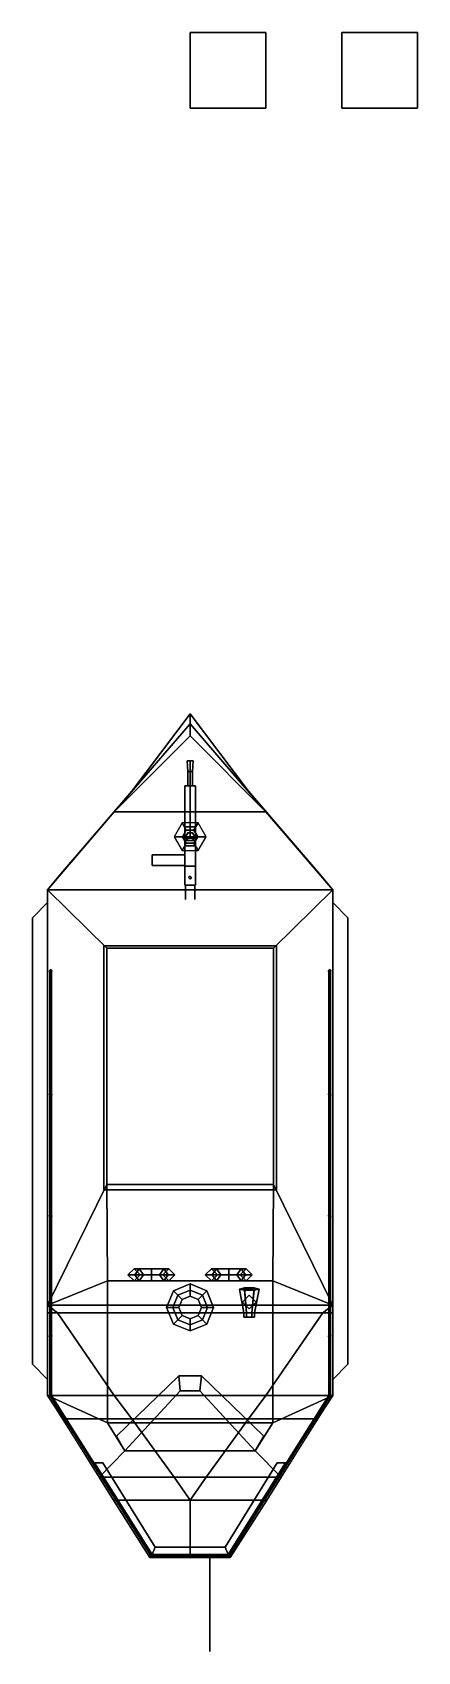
# Model space of a CAD drawing. Header units: millimetres. Extents: x -2.3 to 3, y -28.9 to 14.6.
# Drawn here: x -2.08 to 3, y -6.74 to 14.62 of the extents above; entities that cross this region are included whole.
import ezdxf

# ---------------------------------------------------------------- set-up
doc = ezdxf.new("R2010")
doc.units = ezdxf.units.MM
for name, color, linetype in [('barrel', 1, 'Continuous'), ('flag', 1, 'Continuous'), ('gun', 5, 'Continuous'), ('gun_mount', 3, 'Continuous'), ('ring-buoy', 1, 'Continuous'), ('turret', 2, 'Continuous')]:
    doc.layers.add(name, color=color, linetype=linetype)

msp = doc.modelspace()

# ---------------------------------------------------------------- linework, layer by layer
for points in [[(1, 14.62, -2.46), (1, 14.62, -3.46), (0, 14.62, -3.46), (0, 14.62, -2.46)], [(1, 14.62, -3.46), (1, 13.62, -3.46), (0, 13.62, -3.46), (0, 14.62, -3.46)], [(0, 14.62, -3.46), (0, 13.62, -3.46), (0, 13.62, -2.46), (0, 14.62, -2.46)], [(0, 14.62, -2.46), (0, 13.62, -2.46), (1, 13.62, -2.46), (1, 14.62, -2.46)], [(1, 13.62, -2.46), (1, 13.62, -3.46), (1, 14.62, -3.46), (1, 14.62, -2.46)], [(3, 14.62, -3.46), (3, 13.62, -3.46), (2, 13.62, -3.46), (2, 14.62, -3.46)], [(2, 14.62, -3.46), (2, 13.62, -3.46), (3, 13.62, -3.46), (3, 14.62, -3.46)], [(0, 13.62, -2.46), (0, 13.62, -3.46), (1, 13.62, -3.46), (1, 13.62, -2.46)], [(-1, 4.34, 0.69), (0, 5.5, 0.69), (0, 5.63, 1.34), (-0.77, 4.61, 1.28)], [(-0.77, 4.61, 1.28), (0, 5.63, 1.34), (0, 5.5, 0.69), (-1, 4.34, 0.69)], [(0.77, 4.61, 1.28), (0, 5.63, 1.34), (0, 5.5, 0.69), (1, 4.34, 0.69)], [(1, 4.34, 0.69), (0, 5.5, 0.69), (0, 5.63, 1.34), (0.77, 4.61, 1.28)], [(0, 5.5, 0.69), (0, 5.34, -0.13), (-1, 4.34, -0.53), (-1, 4.34, 0.69)], [(-1, 4.34, 0.69), (1, 4.34, 0.69), (0, 5.5, 0.69)], [(1, 4.34, -0.53), (-1, 4.34, -0.53), (0, 5.34, -0.13)], [(1, 4.34, 0.69), (1, 4.34, -0.53), (0, 5.34, -0.13), (0, 5.5, 0.69)], [(-1.68, 3.55, 1.23), (-0.77, 4.61, 1.28), (-1, 4.34, 0.69), (-1.88, 3.31, 0.69)], [(-1.88, 3.31, 0.69), (-1, 4.34, 0.69), (-0.77, 4.61, 1.28), (-1.68, 3.55, 1.23)], [(1.68, 3.55, 1.23), (0.77, 4.61, 1.28), (1, 4.34, 0.69), (1.88, 3.31, 0.69)], [(1.88, 3.31, 0.69), (1, 4.34, 0.69), (0.77, 4.61, 1.28), (1.68, 3.55, 1.23)], [(-1, 4.34, 0.69), (-1, 4.34, -0.53), (-1.88, 3.31, -0.92), (-1.88, 3.31, 0.69)], [(1, 4.34, 0.69), (-1, 4.34, 0.69), (-1.88, 3.31, 0.69), (1.88, 3.31, 0.69)], [(-1, 4.34, -0.53), (1, 4.34, -0.53), (1.88, 3.31, -0.92), (-1.88, 3.31, -0.92)], [(1.88, 3.31, 0.69), (1.88, 3.31, -0.92), (1, 4.34, -0.53), (1, 4.34, 0.69)], [(-1.88, 3.31, 1.15), (-1.68, 3.55, 1.23), (-1.88, 3.31, 0.69)], [(-1.88, 3.31, 0.69), (-1.88, 3.31, 0.69), (-1.68, 3.55, 1.23), (-1.88, 3.31, 1.15)], [(1.88, 3.31, 0.69), (1.88, 3.31, 0.69), (1.68, 3.55, 1.23), (1.88, 3.31, 1.15)], [(1.88, 3.31, 1.15), (1.68, 3.55, 1.23), (1.88, 3.31, 0.69)], [(-1.88, 3.31, 0.69), (-1.88, 3.31, -0.92), (-1.88, -2.17, -0.92), (-1.88, -2.17, 0.69)], [(-1.88, 3.31, -0.92), (1.88, 3.31, -0.92), (1.88, -2.17, -0.92), (-1.88, -2.17, -0.92)], [(-1.1, 2.54, 0.69), (1.1, 2.54, 0.69), (1.88, 3.31, 0.69), (-1.88, 3.31, 0.69)], [(-1.88, 2.27, 0.69), (-1.88, 3.31, 0.69), (-1.88, 3.31, 1.15), (-1.88, 2.27, 0.8)], [(-1.88, 2.27, 0.8), (-1.88, 3.31, 1.15), (-1.88, 3.31, 0.69), (-1.88, 2.27, 0.69)], [(-1.1, 2.54, 0.69), (-1.88, 3.31, 0.69), (-1.88, -2.17, 0.69), (-1.1, -0.58, 0.69)], [(1.88, -2.17, 0.69), (1.88, 3.31, 0.69), (1.1, 2.54, 0.69), (1.1, -0.58, 0.69)], [(1.88, -2.17, 0.69), (1.88, -2.17, -0.92), (1.88, 3.31, -0.92), (1.88, 3.31, 0.69)], [(1.88, 2.27, 0.8), (1.88, 3.31, 1.15), (1.88, 3.31, 0.69), (1.88, 2.27, 0.69)], [(1.88, 2.27, 0.69), (1.88, 3.31, 0.69), (1.88, 3.31, 1.15), (1.88, 2.27, 0.8)], [(-1.88, 3.14, 0.45), (-1.88, 3.14, 0.24), (-2.08, 2.94, 0.24), (-2.08, 2.94, 0.45)], [(-1.88, -3.15, 0.45), (-1.88, 3.14, 0.45), (-2.08, 2.94, 0.45), (-2.08, -2.95, 0.45)], [(-2.08, -2.95, 0.24), (-2.08, 2.94, 0.24), (-1.88, 3.14, 0.24), (-1.88, -3.15, 0.24)], [(1.88, -3.15, 0.24), (1.88, 3.14, 0.24), (2.08, 2.94, 0.24), (2.08, -2.95, 0.24)], [(2.08, -2.95, 0.45), (2.08, 2.94, 0.45), (1.88, 3.14, 0.45), (1.88, -3.15, 0.45)], [(1.88, 3.14, 0.24), (1.88, 3.14, 0.45), (2.08, 2.94, 0.45), (2.08, 2.94, 0.24)], [(-2.08, 2.94, 0.45), (-2.08, 2.94, 0.24), (-2.08, -2.95, 0.24), (-2.08, -2.95, 0.45)], [(2.08, 2.94, 0.24), (2.08, 2.94, 0.45), (2.08, -2.95, 0.45), (2.08, -2.95, 0.24)], [(-1.14, 2.57, 1.35), (-1.14, 2.57, 1.26), (-1.14, -0.65, 1.26), (-1.14, -0.65, 1.34)], [(1.14, -0.65, 1.34), (1.14, 2.57, 1.35), (-1.14, 2.57, 1.35), (-1.14, -0.65, 1.34)], [(1.14, 2.57, 1.35), (1.14, 2.57, 1.26), (-1.14, 2.57, 1.26), (-1.14, 2.57, 1.35)], [(-1.14, -0.65, 1.26), (-1.14, 2.57, 1.26), (1.14, 2.57, 1.26), (1.14, -0.65, 1.26)], [(1.14, -0.65, 1.26), (1.14, 2.57, 1.26), (1.14, 2.57, 1.35), (1.14, -0.65, 1.34)], [(-1.1, 2.54, 1.26), (-1.1, 2.54, 0.69), (-1.1, -0.58, 0.69), (-1.1, -0.58, 1.26)], [(1.1, 2.54, 1.26), (1.1, 2.54, 0.69), (-1.1, 2.54, 0.69), (-1.1, 2.54, 1.26)], [(1.1, -0.58, 0.69), (1.1, 2.54, 0.69), (1.1, 2.54, 1.26), (1.1, -0.58, 1.26)], [(-1.84, 2.26, 0.69), (-1.86, 2.24, 0.69), (-1.86, 2.24, 1.68), (-1.84, 2.26, 1.68)], [(-1.82, 2.24, 1.68), (-1.84, 2.26, 1.68), (-1.86, 2.24, 1.68), (-1.84, 2.22, 1.68)], [(-1.86, 2.24, 0.69), (-1.84, 2.22, 0.69), (-1.84, 2.22, 1.68), (-1.86, 2.24, 1.68)], [(-1.85, -3.36, 1.64), (-1.84, -3.36, 1.65), (-1.84, 2.24, 1.65), (-1.85, 2.24, 1.64)], [(-1.84, -3.36, 1.63), (-1.85, -3.36, 1.64), (-1.85, 2.24, 1.64), (-1.84, 2.24, 1.63)], [(-1.82, 2.24, 0.69), (-1.84, 2.26, 0.69), (-1.84, 2.26, 1.68), (-1.82, 2.24, 1.68)], [(-1.84, 2.22, 0.69), (-1.82, 2.24, 0.69), (-1.82, 2.24, 1.68), (-1.84, 2.22, 1.68)], [(-1.84, -3.36, 1.65), (-1.83, -3.36, 1.64), (-1.83, 2.24, 1.64), (-1.84, 2.24, 1.65)], [(-1.83, -3.36, 1.64), (-1.84, -3.36, 1.63), (-1.84, 2.24, 1.63), (-1.83, 2.24, 1.64)], [(1.84, 2.26, 0.69), (1.82, 2.24, 0.69), (1.82, 2.24, 1.68), (1.84, 2.26, 1.68)], [(1.86, 2.24, 1.68), (1.84, 2.26, 1.68), (1.82, 2.24, 1.68), (1.84, 2.22, 1.68)], [(1.82, 2.24, 0.69), (1.84, 2.22, 0.69), (1.84, 2.22, 1.68), (1.82, 2.24, 1.68)], [(1.84, -3.36, 1.63), (1.83, -3.36, 1.64), (1.83, 2.24, 1.64), (1.84, 2.24, 1.63)], [(1.83, -3.36, 1.64), (1.84, -3.36, 1.65), (1.84, 2.24, 1.65), (1.83, 2.24, 1.64)], [(1.86, 2.24, 0.69), (1.84, 2.26, 0.69), (1.84, 2.26, 1.68), (1.86, 2.24, 1.68)], [(1.84, 2.22, 0.69), (1.86, 2.24, 0.69), (1.86, 2.24, 1.68), (1.84, 2.22, 1.68)], [(1.85, -3.36, 1.64), (1.84, -3.36, 1.63), (1.84, 2.24, 1.63), (1.85, 2.24, 1.64)], [(1.84, -3.36, 1.65), (1.85, -3.36, 1.64), (1.85, 2.24, 1.64), (1.84, 2.24, 1.65)], [(-1.84, 0.63, 0.69), (-1.86, 0.61, 0.69), (-1.86, 0.61, 1.68), (-1.84, 0.63, 1.68)], [(-1.82, 0.61, 1.68), (-1.84, 0.63, 1.68), (-1.86, 0.61, 1.68), (-1.84, 0.59, 1.68)], [(-1.86, 0.61, 0.69), (-1.84, 0.59, 0.69), (-1.84, 0.59, 1.68), (-1.86, 0.61, 1.68)], [(-1.82, 0.61, 0.69), (-1.84, 0.63, 0.69), (-1.84, 0.63, 1.68), (-1.82, 0.61, 1.68)], [(-1.84, 0.59, 0.69), (-1.82, 0.61, 0.69), (-1.82, 0.61, 1.68), (-1.84, 0.59, 1.68)], [(1.84, 0.63, 0.69), (1.82, 0.61, 0.69), (1.82, 0.61, 1.68), (1.84, 0.63, 1.68)], [(1.86, 0.61, 1.68), (1.84, 0.63, 1.68), (1.82, 0.61, 1.68), (1.84, 0.59, 1.68)], [(1.82, 0.61, 0.69), (1.84, 0.59, 0.69), (1.84, 0.59, 1.68), (1.82, 0.61, 1.68)], [(1.86, 0.61, 0.69), (1.84, 0.63, 0.69), (1.84, 0.63, 1.68), (1.86, 0.61, 1.68)], [(1.84, 0.59, 0.69), (1.86, 0.61, 0.69), (1.86, 0.61, 1.68), (1.84, 0.59, 1.68)], [(-1.1, -0.58, 0.69), (-1.88, -2.17, 0.69), (-1.09, -1.85, 0.69), (-1.1, -0.58, 0.69)], [(-1.1, -0.58, 1.26), (-1.1, -0.58, 0.69), (1.1, -0.58, 0.69), (1.1, -0.58, 1.26)], [(-1.1, -0.58, 0.69), (-1.09, -1.85, 0.69), (1.09, -1.85, 0.69), (1.1, -0.58, 0.69)], [(1.88, -2.17, 0.69), (1.1, -0.58, 0.69), (1.1, -0.58, 0.69), (1.09, -1.85, 0.69)], [(-1.14, -0.65, 1.34), (-1.14, -0.65, 1.26), (1.14, -0.65, 1.26), (1.14, -0.65, 1.34)], [(-1.84, -0.97, 0.69), (-1.86, -0.99, 0.69), (-1.86, -0.99, 1.68), (-1.84, -0.97, 1.68)], [(-1.82, -0.99, 1.68), (-1.84, -0.97, 1.68), (-1.86, -0.99, 1.68), (-1.84, -1.01, 1.68)], [(-1.86, -0.99, 0.69), (-1.84, -1.01, 0.69), (-1.84, -1.01, 1.68), (-1.86, -0.99, 1.68)], [(-1.82, -0.99, 0.69), (-1.84, -0.97, 0.69), (-1.84, -0.97, 1.68), (-1.82, -0.99, 1.68)], [(-1.84, -1.01, 0.69), (-1.82, -0.99, 0.69), (-1.82, -0.99, 1.68), (-1.84, -1.01, 1.68)], [(1.84, -0.97, 0.69), (1.82, -0.99, 0.69), (1.82, -0.99, 1.68), (1.84, -0.97, 1.68)], [(1.86, -0.99, 1.68), (1.84, -0.97, 1.68), (1.82, -0.99, 1.68), (1.84, -1.01, 1.68)], [(1.82, -0.99, 0.69), (1.84, -1.01, 0.69), (1.84, -1.01, 1.68), (1.82, -0.99, 1.68)], [(1.86, -0.99, 0.69), (1.84, -0.97, 0.69), (1.84, -0.97, 1.68), (1.86, -0.99, 1.68)], [(1.84, -1.01, 0.69), (1.86, -0.99, 0.69), (1.86, -0.99, 1.68), (1.84, -1.01, 1.68)], [(-1.09, -1.85, 0.69), (-1.88, -2.17, 0.69), (-1.88, -3.36, 0.69), (-1.09, -3.72, 0.69)], [(-1.09, -1.85, 1.22), (-1.09, -1.85, 0.69), (-1.09, -3.72, 0.69), (-1.09, -3.72, 1.22)], [(1.09, -1.85, 1.22), (1.09, -1.85, 0.69), (-1.09, -1.85, 0.69), (-1.09, -1.85, 1.22)], [(1.09, -3.72, 1.22), (1.09, -1.85, 1.22), (-1.09, -1.85, 1.22), (-1.09, -3.72, 1.22)], [(1.09, -3.72, 0.69), (1.09, -1.85, 0.69), (1.09, -1.85, 1.22), (1.09, -3.72, 1.22)], [(1.88, -3.36, 0.69), (1.88, -2.17, 0.69), (1.09, -1.85, 0.69), (1.09, -3.72, 0.69)], [(0.71, -2.27, 1.46), (0.745, -2.27, 1.521), (0.715, -1.94, 1.573), (0.65, -1.96, 1.46)], [(0.715, -1.94, 1.573), (0.845, -1.94, 1.573), (0.91, -1.96, 1.46), (0.65, -1.96, 1.46)], [(0.745, -2.27, 1.399), (0.71, -2.27, 1.46), (0.65, -1.96, 1.46), (0.715, -1.97, 1.347)], [(0.65, -1.96, 1.46), (0.91, -1.96, 1.46), (0.845, -1.97, 1.347), (0.715, -1.97, 1.347)], [(0.78, -2.04, 1.22), (0.69, -2.13, 1.22), (0.69, -2.13, 1.45), (0.78, -2.04, 1.36)], [(0.69, -2.13, 1.22), (0.78, -2.22, 1.22), (0.78, -2.22, 1.39), (0.69, -2.13, 1.45)], [(0.745, -2.27, 1.521), (0.815, -2.27, 1.521), (0.845, -1.94, 1.573), (0.715, -1.94, 1.573)], [(0.815, -2.27, 1.399), (0.745, -2.27, 1.399), (0.715, -1.97, 1.347), (0.845, -1.97, 1.347)], [(0.87, -2.13, 1.22), (0.78, -2.04, 1.22), (0.78, -2.04, 1.36), (0.87, -2.13, 1.45)], [(0.78, -2.22, 1.22), (0.87, -2.13, 1.22), (0.87, -2.13, 1.45), (0.78, -2.22, 1.39)], [(0.815, -2.27, 1.521), (0.85, -2.27, 1.46), (0.91, -1.96, 1.46), (0.845, -1.94, 1.573)], [(0.85, -2.27, 1.46), (0.815, -2.27, 1.399), (0.845, -1.97, 1.347), (0.91, -1.96, 1.46)], [(1.75, -2.27, -0.92), (-1.75, -2.27, -0.92), (-1.88, -2.17, -0.92), (1.88, -2.17, -0.92)], [(-1.88, -2.17, 0.69), (-1.88, -2.17, -0.92), (-1.88, -2.27, -0.78), (-1.88, -2.27, 0.69)], [(-1.88, -2.17, -0.92), (-1.88, -2.17, -0.92), (-1.75, -2.27, -0.92), (-1.88, -2.27, -0.78)], [(-1.88, -2.27, 0.69), (-1.88, -2.27, -0.78), (-1.88, -3.36, 0.33), (-1.88, -3.36, 0.69)], [(-1.88, -2.27, -0.78), (-1.75, -2.27, -0.92), (-1, -3.36, -0.92), (-1.88, -3.36, 0.33)], [(1, -3.36, -0.92), (-1, -3.36, -0.92), (-1.75, -2.27, -0.92), (1.75, -2.27, -0.92)], [(0.71, -2.33, 1.46), (0.745, -2.33, 1.521), (0.745, -2.27, 1.521), (0.71, -2.27, 1.46)], [(0.745, -2.33, 1.399), (0.71, -2.33, 1.46), (0.71, -2.27, 1.46), (0.745, -2.27, 1.399)], [(0.71, -2.33, 1.46), (0.85, -2.33, 1.46), (0.815, -2.33, 1.521), (0.745, -2.33, 1.521)], [(0.745, -2.33, 1.399), (0.815, -2.33, 1.399), (0.85, -2.33, 1.46), (0.71, -2.33, 1.46)], [(0.745, -2.33, 1.521), (0.815, -2.33, 1.521), (0.815, -2.27, 1.521), (0.745, -2.27, 1.521)], [(0.815, -2.33, 1.399), (0.745, -2.33, 1.399), (0.745, -2.27, 1.399), (0.815, -2.27, 1.399)], [(0.815, -2.33, 1.521), (0.85, -2.33, 1.46), (0.85, -2.27, 1.46), (0.815, -2.27, 1.521)], [(0.85, -2.33, 1.46), (0.815, -2.33, 1.399), (0.815, -2.27, 1.399), (0.85, -2.27, 1.46)], [(1.88, -3.36, 0.33), (1, -3.36, -0.92), (1.75, -2.27, -0.92), (1.88, -2.27, -0.78)], [(1.88, -2.27, -0.78), (1.75, -2.27, -0.92), (1.88, -2.17, -0.92)], [(1.88, -2.27, 0.69), (1.88, -2.27, -0.78), (1.88, -2.17, -0.92), (1.88, -2.17, 0.69)], [(1.88, -3.36, 0.69), (1.88, -3.36, 0.33), (1.88, -2.27, -0.78), (1.88, -2.27, 0.69)], [(-1.84, -2.56, 0.69), (-1.86, -2.58, 0.69), (-1.86, -2.58, 1.68), (-1.84, -2.56, 1.68)], [(-1.82, -2.58, 1.68), (-1.84, -2.56, 1.68), (-1.86, -2.58, 1.68), (-1.84, -2.6, 1.68)], [(-1.82, -2.58, 0.69), (-1.84, -2.56, 0.69), (-1.84, -2.56, 1.68), (-1.82, -2.58, 1.68)], [(1.84, -2.56, 0.69), (1.82, -2.58, 0.69), (1.82, -2.58, 1.68), (1.84, -2.56, 1.68)], [(1.86, -2.58, 1.68), (1.84, -2.56, 1.68), (1.82, -2.58, 1.68), (1.84, -2.6, 1.68)], [(1.86, -2.58, 0.69), (1.84, -2.56, 0.69), (1.84, -2.56, 1.68), (1.86, -2.58, 1.68)], [(-1.86, -2.58, 0.69), (-1.84, -2.6, 0.69), (-1.84, -2.6, 1.68), (-1.86, -2.58, 1.68)], [(-1.84, -2.6, 0.69), (-1.82, -2.58, 0.69), (-1.82, -2.58, 1.68), (-1.84, -2.6, 1.68)], [(1.82, -2.58, 0.69), (1.84, -2.6, 0.69), (1.84, -2.6, 1.68), (1.82, -2.58, 1.68)], [(1.84, -2.6, 0.69), (1.86, -2.58, 0.69), (1.86, -2.58, 1.68), (1.84, -2.6, 1.68)], [(-2.08, -2.95, 0.45), (-2.08, -2.95, 0.24), (-1.88, -3.15, 0.24), (-1.88, -3.15, 0.45)], [(2.08, -2.95, 0.24), (2.08, -2.95, 0.45), (1.88, -3.15, 0.45), (1.88, -3.15, 0.24)], [(-0.15, -3.1, 2.21), (-0.15, -3.1, 1.22), (-0.97, -3.9, 1.22), (-0.97, -3.9, 2.21)], [(-0.86, -4.09, 2.21), (-0.13, -3.3, 2.21), (-0.15, -3.1, 2.21), (-0.97, -3.9, 2.21)], [(0.15, -3.1, 2.21), (0.15, -3.1, 1.22), (-0.15, -3.1, 1.22), (-0.15, -3.1, 2.21)], [(0.13, -3.3, 2.21), (0.15, -3.1, 2.21), (-0.15, -3.1, 2.21), (-0.13, -3.3, 2.21)], [(0.13, -3.3, 2.21), (0.86, -4.09, 2.21), (0.97, -3.9, 2.21), (0.15, -3.1, 2.21)], [(0.97, -3.9, 1.22), (0.15, -3.1, 1.22), (0.15, -3.1, 2.21), (0.97, -3.9, 2.21)], [(-1.88, -3.36, 0.69), (-1.88, -3.36, 0.33), (-1.68, -3.67, 0.69)], [(-1.88, -3.36, 0.33), (-1, -3.36, -0.92), (-0.77, -3.67, -0.92), (-1.68, -3.67, 0.69)], [(-1.09, -3.72, 0.69), (-1.88, -3.36, 0.69), (-1.2, -4.44, 0.69), (-0.86, -4.09, 0.69)], [(-1.84, -3.34, 0.69), (-1.86, -3.36, 0.69), (-1.86, -3.36, 1.65), (-1.84, -3.34, 1.65)], [(-1.82, -3.36, 1.65), (-1.84, -3.34, 1.65), (-1.86, -3.36, 1.65), (-1.84, -3.38, 1.65)], [(-1.86, -3.36, 0.69), (-1.84, -3.38, 0.69), (-1.84, -3.38, 1.65), (-1.86, -3.36, 1.65)], [(-0.51, -5.47, 1.63), (-0.52, -5.47, 1.64), (-1.85, -3.36, 1.64), (-1.84, -3.36, 1.63)], [(-0.52, -5.47, 1.64), (-0.51, -5.47, 1.65), (-1.84, -3.36, 1.65), (-1.85, -3.36, 1.64)], [(-1.82, -3.36, 0.69), (-1.84, -3.34, 0.69), (-1.84, -3.34, 1.65), (-1.82, -3.36, 1.65)], [(-1.84, -3.38, 0.69), (-1.82, -3.36, 0.69), (-1.82, -3.36, 1.65), (-1.84, -3.38, 1.65)], [(-0.5, -5.47, 1.64), (-0.51, -5.47, 1.63), (-1.84, -3.36, 1.63), (-1.83, -3.36, 1.64)], [(-0.51, -5.47, 1.65), (-0.5, -5.47, 1.64), (-1.83, -3.36, 1.64), (-1.84, -3.36, 1.65)], [(0.77, -3.67, -0.92), (-0.77, -3.67, -0.92), (-1, -3.36, -0.92), (1, -3.36, -0.92)], [(-0.86, -4.09, 1.22), (-0.13, -3.3, 1.22), (-0.13, -3.3, 2.21), (-0.86, -4.09, 2.21)], [(0.13, -3.3, 1.22), (0.13, -3.3, 2.21), (-0.13, -3.3, 2.21), (-0.13, -3.3, 1.22)], [(0.13, -3.3, 2.21), (0.13, -3.3, 1.22), (0.86, -4.09, 1.22), (0.86, -4.09, 2.21)], [(0.51, -5.47, 1.63), (0.5, -5.47, 1.64), (1.83, -3.36, 1.64), (1.84, -3.36, 1.63)], [(0.5, -5.47, 1.64), (0.51, -5.47, 1.65), (1.84, -3.36, 1.65), (1.83, -3.36, 1.64)], [(0.51, -5.47, 1.65), (0.52, -5.47, 1.64), (1.85, -3.36, 1.64), (1.84, -3.36, 1.65)], [(0.52, -5.47, 1.64), (0.51, -5.47, 1.63), (1.84, -3.36, 1.63), (1.85, -3.36, 1.64)], [(1.68, -3.67, 0.69), (0.77, -3.67, -0.92), (1, -3.36, -0.92), (1.88, -3.36, 0.33)], [(1.2, -4.44, 0.69), (1.88, -3.36, 0.69), (1.09, -3.72, 0.69), (0.86, -4.09, 0.69)], [(1.68, -3.67, 0.69), (1.68, -3.67, 0.69), (1.88, -3.36, 0.33), (1.88, -3.36, 0.69)], [(1.84, -3.34, 0.69), (1.82, -3.36, 0.69), (1.82, -3.36, 1.65), (1.84, -3.34, 1.65)], [(1.86, -3.36, 1.65), (1.84, -3.34, 1.65), (1.82, -3.36, 1.65), (1.84, -3.38, 1.65)], [(1.82, -3.36, 0.69), (1.84, -3.38, 0.69), (1.84, -3.38, 1.65), (1.82, -3.36, 1.65)], [(1.86, -3.36, 0.69), (1.84, -3.34, 0.69), (1.84, -3.34, 1.65), (1.86, -3.36, 1.65)], [(1.84, -3.38, 0.69), (1.86, -3.36, 0.69), (1.86, -3.36, 1.65), (1.84, -3.38, 1.65)], [(-1.68, -3.67, 0.69), (-0.77, -3.67, -0.92), (-0.21, -4.44, -0.92), (-1.2, -4.44, 0.69)], [(-1.09, -3.72, 1.22), (-1.09, -3.72, 0.69), (-0.86, -4.09, 0.69), (-0.86, -4.09, 1.22)], [(0.86, -4.09, 1.22), (1.09, -3.72, 1.22), (-1.09, -3.72, 1.22), (-0.86, -4.09, 1.22)], [(0.21, -4.44, -0.92), (-0.21, -4.44, -0.92), (-0.77, -3.67, -0.92), (0.77, -3.67, -0.92)], [(1.2, -4.44, 0.69), (0.21, -4.44, -0.92), (0.77, -3.67, -0.92), (1.68, -3.67, 0.69)], [(0.86, -4.09, 0.69), (1.09, -3.72, 0.69), (1.09, -3.72, 1.22), (0.86, -4.09, 1.22)], [(-0.97, -3.9, 2.21), (-0.97, -3.9, 1.22), (-0.86, -4.09, 1.22), (-0.86, -4.09, 2.21)], [(0.86, -4.09, 2.21), (0.86, -4.09, 1.22), (0.97, -3.9, 1.22), (0.97, -3.9, 2.21)], [(-1.2, -4.44, 0.69), (1.2, -4.44, 0.69), (0.86, -4.09, 0.69), (-0.86, -4.09, 0.69)], [(-0.86, -4.09, 1.22), (-0.86, -4.09, 0.69), (0.86, -4.09, 0.69), (0.86, -4.09, 1.22)], [(-1.2, -4.44, 0.69), (-0.21, -4.44, -0.92), (0, -4.74, -0.92), (-1.01, -4.74, 0.69)], [(-1.01, -4.74, 0.69), (1.01, -4.74, 0.69), (1.2, -4.44, 0.69), (-1.2, -4.44, 0.69)], [(-1.13, -4.46, 0.69), (-1.15, -4.48, 0.69), (-1.15, -4.48, 1.65), (-1.13, -4.46, 1.65)], [(-1.11, -4.48, 1.65), (-1.13, -4.46, 1.65), (-1.15, -4.48, 1.65), (-1.13, -4.5, 1.65)], [(-1.15, -4.48, 0.69), (-1.13, -4.5, 0.69), (-1.13, -4.5, 1.65), (-1.15, -4.48, 1.65)], [(-1.11, -4.48, 0.69), (-1.13, -4.46, 0.69), (-1.13, -4.46, 1.65), (-1.11, -4.48, 1.65)], [(-1.13, -4.5, 0.69), (-1.11, -4.48, 0.69), (-1.11, -4.48, 1.65), (-1.13, -4.5, 1.65)], [(0, -4.74, -0.92), (0, -4.74, -0.92), (-0.21, -4.44, -0.92), (0.21, -4.44, -0.92)], [(1.01, -4.74, 0.69), (0, -4.74, -0.92), (0.21, -4.44, -0.92), (1.2, -4.44, 0.69)], [(1.13, -4.46, 0.69), (1.11, -4.48, 0.69), (1.11, -4.48, 1.65), (1.13, -4.46, 1.65)], [(1.15, -4.48, 1.65), (1.13, -4.46, 1.65), (1.11, -4.48, 1.65), (1.13, -4.5, 1.65)], [(1.11, -4.48, 0.69), (1.13, -4.5, 0.69), (1.13, -4.5, 1.65), (1.11, -4.48, 1.65)], [(1.15, -4.48, 0.69), (1.13, -4.46, 0.69), (1.13, -4.46, 1.65), (1.15, -4.48, 1.65)], [(1.13, -4.5, 0.69), (1.15, -4.48, 0.69), (1.15, -4.48, 1.65), (1.13, -4.5, 1.65)], [(-1.01, -4.74, 0.69), (0, -4.74, -0.92), (0, -5.5, -0.09), (-0.53, -5.5, 0.69)], [(-0.53, -5.5, 0.69), (0.53, -5.5, 0.69), (1.01, -4.74, 0.69), (-1.01, -4.74, 0.69)], [(0.53, -5.5, 0.69), (0, -5.5, -0.09), (0, -4.74, -0.92), (1.01, -4.74, 0.69)], [(-0.51, -5.45, 0.69), (-0.53, -5.47, 0.69), (-0.53, -5.47, 1.65), (-0.51, -5.45, 1.65)], [(-0.49, -5.47, 1.65), (-0.51, -5.45, 1.65), (-0.53, -5.47, 1.65), (-0.51, -5.49, 1.65)], [(-0.53, -5.47, 0.69), (-0.51, -5.49, 0.69), (-0.51, -5.49, 1.65), (-0.53, -5.47, 1.65)], [(0, -5.5, -0.09), (0, -5.5, -0.09), (0.53, -5.5, 0.69), (-0.53, -5.5, 0.69)], [(-0.49, -5.47, 0.69), (-0.51, -5.45, 0.69), (-0.51, -5.45, 1.65), (-0.49, -5.47, 1.65)], [(-0.51, -5.49, 0.69), (-0.49, -5.47, 0.69), (-0.49, -5.47, 1.65), (-0.51, -5.49, 1.65)], [(0.49, -5.47, 1.65), (0.5, -5.46, 1.64), (-0.5, -5.46, 1.64), (-0.49, -5.47, 1.65)], [(0.5, -5.46, 1.64), (0.49, -5.47, 1.63), (-0.49, -5.47, 1.63), (-0.5, -5.46, 1.64)], [(0.49, -5.47, 1.63), (0.5, -5.48, 1.64), (-0.5, -5.48, 1.64), (-0.49, -5.47, 1.63)], [(0.5, -5.48, 1.64), (0.49, -5.47, 1.65), (-0.49, -5.47, 1.65), (-0.5, -5.48, 1.64)], [(0.26, -5.46, 0.69), (0.24, -5.48, 0.69), (0.24, -5.48, 2.21), (0.26, -5.46, 2.21)], [(0.28, -5.48, 2.21), (0.26, -5.46, 2.21), (0.24, -5.48, 2.21), (0.26, -5.5, 2.21)], [(0.24, -5.48, 0.69), (0.26, -5.5, 0.69), (0.26, -5.5, 2.21), (0.24, -5.48, 2.21)], [(0.28, -5.48, 0.69), (0.26, -5.46, 0.69), (0.26, -5.46, 2.21), (0.28, -5.48, 2.21)], [(0.26, -5.5, 0.69), (0.28, -5.48, 0.69), (0.28, -5.48, 2.21), (0.26, -5.5, 2.21)], [(0.51, -5.45, 0.69), (0.49, -5.47, 0.69), (0.49, -5.47, 1.65), (0.51, -5.45, 1.65)], [(0.53, -5.47, 1.65), (0.51, -5.45, 1.65), (0.49, -5.47, 1.65), (0.51, -5.49, 1.65)], [(0.49, -5.47, 0.69), (0.51, -5.49, 0.69), (0.51, -5.49, 1.65), (0.49, -5.47, 1.65)], [(0.53, -5.47, 0.69), (0.51, -5.45, 0.69), (0.51, -5.45, 1.65), (0.53, -5.47, 1.65)], [(0.51, -5.49, 0.69), (0.53, -5.47, 0.69), (0.53, -5.47, 1.65), (0.51, -5.49, 1.65)]]:
    msp.add_3dface(points)
at = {"color": 1}
for points in [[(-1.15, -4.25, 2.21), (-1.26, -4.25, 2.21), (-0.5, -5.46, 2.21), (-0.46, -5.36, 2.21)], [(-1.26, -4.25, 2.21), (-1.26, -4.25, 0.69), (-0.5, -5.46, 0.69), (-0.5, -5.46, 2.21)], [(-1.15, -4.25, 0.69), (-1.26, -4.25, 0.69), (-1.26, -4.25, 2.21), (-1.15, -4.25, 2.21)], [(-0.46, -5.36, 2.21), (-0.46, -5.36, 0.69), (-1.15, -4.25, 0.69), (-1.15, -4.25, 2.21)], [(0.46, -5.36, 0.69), (0.46, -5.36, 2.21), (1.15, -4.25, 2.21), (1.15, -4.25, 0.69)], [(0.46, -5.36, 2.21), (0.5, -5.46, 2.21), (1.26, -4.25, 2.21), (1.15, -4.25, 2.21)], [(1.26, -4.25, 0.69), (1.26, -4.25, 2.21), (0.5, -5.46, 2.21), (0.5, -5.46, 0.69)], [(1.15, -4.25, 2.21), (1.26, -4.25, 2.21), (1.26, -4.25, 0.69), (1.15, -4.25, 0.69)], [(-0.46, -5.36, 2.21), (-0.5, -5.46, 2.21), (0.5, -5.46, 2.21), (0.46, -5.36, 2.21)], [(-0.5, -5.46, 2.21), (-0.5, -5.46, 0.69), (0.5, -5.46, 0.69), (0.5, -5.46, 2.21)], [(0.46, -5.36, 2.21), (0.46, -5.36, 0.69), (-0.46, -5.36, 0.69), (-0.46, -5.36, 2.21)]]:
    msp.add_3dface(points, dxfattribs=at)
at = {"layer": 'barrel'}
for points in [[(-0.03, 4.87, 2.04), (0, 4.87, 2.07), (0, 5.01, 2.08), (-0.04, 5.01, 2.04)], [(0, 4.87, 2.01), (-0.03, 4.87, 2.04), (-0.04, 5.01, 2.04), (0, 5.01, 2)], [(0, 5.01, 2.08), (0.04, 5.01, 2.04), (0, 5.01, 2), (-0.04, 5.01, 2.04)], [(0, 4.87, 2.07), (0.03, 4.87, 2.04), (0.04, 5.01, 2.04), (0, 5.01, 2.08)], [(0.03, 4.87, 2.04), (0, 4.87, 2.01), (0, 5.01, 2), (0.04, 5.01, 2.04)], [(-0.03, 4.68, 2.04), (0, 4.68, 2.07), (0, 4.87, 2.07), (-0.03, 4.87, 2.04)], [(0, 4.68, 2.01), (-0.03, 4.68, 2.04), (-0.03, 4.87, 2.04), (0, 4.87, 2.01)], [(0, 4.68, 2.07), (0.03, 4.68, 2.04), (0.03, 4.87, 2.04), (0, 4.87, 2.07)], [(0.03, 4.68, 2.04), (0, 4.68, 2.01), (0, 4.87, 2.01), (0.03, 4.87, 2.04)], [(-0.07, 3.99, 2.04), (0, 3.99, 2.11), (0, 4.68, 2.11), (-0.07, 4.68, 2.04)], [(0, 3.99, 1.97), (-0.07, 3.99, 2.04), (-0.07, 4.68, 2.04), (0, 4.68, 1.97)], [(0, 4.68, 2.11), (0.07, 4.68, 2.04), (0, 4.68, 1.97), (-0.07, 4.68, 2.04)], [(0, 3.99, 2.11), (0.07, 3.99, 2.04), (0.07, 4.68, 2.04), (0, 4.68, 2.11)], [(0.07, 3.99, 2.04), (0, 3.99, 1.97), (0, 4.68, 1.97), (0.07, 4.68, 2.04)]]:
    msp.add_3dface(points, dxfattribs=at)
at = {"layer": 'flag'}
for points in [[(0.26, -5.81, 1.42), (0.26, -5.5, 1.42), (0.26, -5.5, 2.19), (0.26, -5.81, 2.19)], [(0.26, -5.81, 2.19), (0.26, -5.5, 2.19), (0.26, -5.5, 1.42), (0.26, -5.81, 1.42)], [(0.26, -6.12, 1.42), (0.26, -5.81, 1.42), (0.26, -5.81, 2.19), (0.26, -6.12, 2.19)], [(0.26, -6.12, 2.19), (0.26, -5.81, 2.19), (0.26, -5.81, 1.42), (0.26, -6.12, 1.42)], [(0.26, -6.43, 2.19), (0.26, -6.12, 2.19), (0.26, -6.12, 1.42), (0.26, -6.43, 1.42)], [(0.26, -6.43, 1.42), (0.26, -6.12, 1.42), (0.26, -6.12, 2.19), (0.26, -6.43, 2.19)], [(0.26, -6.74, 1.42), (0.26, -6.43, 1.42), (0.26, -6.43, 2.19), (0.26, -6.74, 2.19)], [(0.26, -6.74, 2.19), (0.26, -6.43, 2.19), (0.26, -6.43, 1.42), (0.26, -6.74, 1.42)]]:
    msp.add_3dface(points, dxfattribs=at)
at = {"layer": 'gun'}
for points in [[(0.07, 3.99, 2.14), (0.07, 3.99, 1.95), (-0.07, 3.99, 1.95), (-0.07, 3.99, 2.14)], [(-0.07, 3.99, 2.14), (-0.07, 3.99, 1.95), (-0.07, 3.37, 1.95), (-0.07, 3.37, 2.14)], [(-0.07, 3.37, 1.95), (-0.07, 3.99, 1.95), (0.07, 3.99, 1.95), (0.07, 3.37, 1.95)], [(0.07, 3.37, 2.14), (0.07, 3.99, 2.14), (-0.07, 3.99, 2.14), (-0.07, 3.37, 2.14)], [(0.07, 3.62, 2.22), (0.07, 3.96, 2.22), (-0.07, 3.96, 2.22), (-0.07, 3.62, 2.22)], [(-0.07, 3.96, 2.22), (-0.07, 3.96, 2.14), (-0.07, 3.62, 2.14), (-0.07, 3.62, 2.22)], [(0.07, 3.96, 2.22), (0.07, 3.96, 2.14), (-0.07, 3.96, 2.14), (-0.07, 3.96, 2.22)], [(0.07, 3.37, 1.95), (0.07, 3.99, 1.95), (0.07, 3.99, 2.14), (0.07, 3.37, 2.14)], [(0.07, 3.62, 2.14), (0.07, 3.96, 2.14), (0.07, 3.96, 2.22), (0.07, 3.62, 2.22)], [(-0.5, 3.77, 2.25), (-0.5, 3.77, 1.83), (-0.5, 3.63, 1.83), (-0.5, 3.63, 2.25)], [(-0.07, 3.77, 2.25), (-0.07, 3.77, 1.83), (-0.5, 3.77, 1.83), (-0.5, 3.77, 2.25)], [(-0.07, 3.63, 2.25), (-0.07, 3.77, 2.25), (-0.5, 3.77, 2.25), (-0.5, 3.63, 2.25)], [(-0.5, 3.63, 1.83), (-0.5, 3.77, 1.83), (-0.07, 3.77, 1.83), (-0.07, 3.63, 1.83)], [(-0.07, 3.63, 2.22), (-0.07, 3.77, 2.22), (-0.07, 3.77, 2.25), (-0.07, 3.63, 2.25)], [(-0.07, 3.63, 1.83), (-0.07, 3.77, 1.83), (-0.07, 3.77, 1.95), (-0.07, 3.63, 1.95)], [(-0.5, 3.63, 2.25), (-0.5, 3.63, 1.83), (-0.07, 3.63, 1.83), (-0.07, 3.63, 2.25)], [(-0.07, 3.62, 2.22), (-0.07, 3.62, 2.14), (0.07, 3.62, 2.14), (0.07, 3.62, 2.22)], [(0.02, 3.47, 2.41), (0, 3.49, 2.41), (-0.02, 3.47, 2.41), (0, 3.45, 2.41)], [(0, 3.49, 2.14), (-0.02, 3.47, 2.14), (-0.02, 3.47, 2.41), (0, 3.49, 2.41)], [(-0.02, 3.47, 2.14), (0, 3.45, 2.14), (0, 3.45, 2.41), (-0.02, 3.47, 2.41)], [(0.02, 3.47, 2.14), (0, 3.49, 2.14), (0, 3.49, 2.41), (0.02, 3.47, 2.41)], [(0, 3.45, 2.14), (0.02, 3.47, 2.14), (0.02, 3.47, 2.41), (0, 3.45, 2.41)], [(-0.07, 3.37, 2.14), (-0.07, 3.37, 1.95), (0.07, 3.37, 1.95), (0.07, 3.37, 2.14)], [(-0.06, 3.37, 2.11), (-0.06, 3.37, 1.99), (-0.06, 3.18, 1.99), (-0.06, 3.18, 2.11)], [(0.06, 3.37, 2.11), (0.06, 3.37, 1.99), (0.06, 3.18, 1.99), (0.06, 3.18, 2.11)]]:
    msp.add_3dface(points, dxfattribs=at)
at = {"layer": 'gun_mount'}
for points in [[(-0.105, 4.192, 0.69), (-0.21, 4.01, 0.69), (-0.1, 4.01, 1.31), (-0.05, 4.097, 1.31)], [(0.105, 4.192, 0.69), (-0.105, 4.192, 0.69), (-0.05, 4.097, 1.31), (0.05, 4.097, 1.31)], [(-0.05, 4.097, 1.31), (-0.1, 4.01, 1.31), (-0.1, 4.01, 1.6), (-0.05, 4.097, 1.6)], [(0.05, 4.097, 1.6), (-0.05, 4.097, 1.6), (-0.1, 4.01, 1.6), (0.1, 4.01, 1.6)], [(-0.03, 4.062, 1.6), (-0.06, 4.01, 1.6), (-0.06, 4.01, 1.79), (-0.03, 4.062, 1.79)], [(0.05, 4.097, 1.31), (-0.05, 4.097, 1.31), (-0.05, 4.097, 1.6), (0.05, 4.097, 1.6)], [(0.03, 4.062, 1.6), (-0.03, 4.062, 1.6), (-0.03, 4.062, 1.79), (0.03, 4.062, 1.79)], [(0.06, 4.01, 1.6), (0.03, 4.062, 1.6), (0.03, 4.062, 1.79), (0.06, 4.01, 1.79)], [(0.21, 4.01, 0.69), (0.105, 4.192, 0.69), (0.05, 4.097, 1.31), (0.1, 4.01, 1.31)], [(0.1, 4.01, 1.31), (0.05, 4.097, 1.31), (0.05, 4.097, 1.6), (0.1, 4.01, 1.6)], [(-0.21, 4.01, 0.69), (-0.105, 3.828, 0.69), (-0.05, 3.923, 1.31), (-0.1, 4.01, 1.31)], [(-0.105, 3.828, 0.69), (0.105, 3.828, 0.69), (0.05, 3.923, 1.31), (-0.05, 3.923, 1.31)], [(-0.1, 4.01, 1.31), (-0.05, 3.923, 1.31), (-0.05, 3.923, 1.6), (-0.1, 4.01, 1.6)], [(0.1, 4.01, 1.6), (-0.1, 4.01, 1.6), (-0.05, 3.923, 1.6), (0.05, 3.923, 1.6)], [(-0.06, 4.01, 1.6), (-0.03, 3.958, 1.6), (-0.03, 3.958, 1.79), (-0.06, 4.01, 1.79)], [(-0.05, 3.923, 1.31), (0.05, 3.923, 1.31), (0.05, 3.923, 1.6), (-0.05, 3.923, 1.6)], [(-0.03, 3.958, 1.6), (0.03, 3.958, 1.6), (0.03, 3.958, 1.79), (-0.03, 3.958, 1.79)], [(0.03, 3.958, 1.6), (0.06, 4.01, 1.6), (0.06, 4.01, 1.79), (0.03, 3.958, 1.79)], [(0.105, 3.828, 0.69), (0.21, 4.01, 0.69), (0.1, 4.01, 1.31), (0.05, 3.923, 1.31)], [(0.05, 3.923, 1.31), (0.1, 4.01, 1.31), (0.1, 4.01, 1.6), (0.05, 3.923, 1.6)]]:
    msp.add_3dface(points, dxfattribs=at)
at = {"layer": 'ring-buoy'}
for points in [[(-0.82, -1.77, 1), (-0.74, -1.69, 1), (-0.673, -1.69, 0.837), (-0.729, -1.77, 0.781)], [(-0.729, -1.77, 1.219), (-0.673, -1.69, 1.163), (-0.74, -1.69, 1), (-0.82, -1.77, 1)], [(-0.74, -1.69, 1), (-0.66, -1.77, 1), (-0.616, -1.77, 0.894), (-0.673, -1.69, 0.837)], [(-0.673, -1.69, 1.163), (-0.616, -1.77, 1.106), (-0.66, -1.77, 1), (-0.74, -1.69, 1)], [(-0.729, -1.77, 0.781), (-0.673, -1.69, 0.837), (-0.51, -1.69, 0.77), (-0.51, -1.77, 0.69)], [(-0.51, -1.77, 1.31), (-0.51, -1.69, 1.23), (-0.673, -1.69, 1.163), (-0.729, -1.77, 1.219)], [(-0.673, -1.69, 0.837), (-0.616, -1.77, 0.894), (-0.51, -1.77, 0.85), (-0.51, -1.69, 0.77)], [(-0.51, -1.69, 1.23), (-0.51, -1.77, 1.15), (-0.616, -1.77, 1.106), (-0.673, -1.69, 1.163)], [(-0.51, -1.69, 0.77), (-0.51, -1.77, 0.85), (-0.404, -1.77, 0.894), (-0.347, -1.69, 0.837)], [(-0.51, -1.77, 0.69), (-0.51, -1.69, 0.77), (-0.347, -1.69, 0.837), (-0.291, -1.77, 0.781)], [(-0.347, -1.69, 1.163), (-0.404, -1.77, 1.106), (-0.51, -1.77, 1.15), (-0.51, -1.69, 1.23)], [(-0.291, -1.77, 1.219), (-0.347, -1.69, 1.163), (-0.51, -1.69, 1.23), (-0.51, -1.77, 1.31)], [(-0.347, -1.69, 0.837), (-0.404, -1.77, 0.894), (-0.36, -1.77, 1), (-0.28, -1.69, 1)], [(-0.28, -1.69, 1), (-0.36, -1.77, 1), (-0.404, -1.77, 1.106), (-0.347, -1.69, 1.163)], [(-0.291, -1.77, 0.781), (-0.347, -1.69, 0.837), (-0.28, -1.69, 1), (-0.2, -1.77, 1)], [(-0.2, -1.77, 1), (-0.28, -1.69, 1), (-0.347, -1.69, 1.163), (-0.291, -1.77, 1.219)], [(0.2, -1.77, 1), (0.28, -1.69, 1), (0.347, -1.69, 0.837), (0.291, -1.77, 0.781)], [(0.291, -1.77, 1.219), (0.347, -1.69, 1.163), (0.28, -1.69, 1), (0.2, -1.77, 1)], [(0.28, -1.69, 1), (0.36, -1.77, 1), (0.404, -1.77, 0.894), (0.347, -1.69, 0.837)], [(0.347, -1.69, 1.163), (0.404, -1.77, 1.106), (0.36, -1.77, 1), (0.28, -1.69, 1)], [(0.291, -1.77, 0.781), (0.347, -1.69, 0.837), (0.51, -1.69, 0.77), (0.51, -1.77, 0.69)], [(0.51, -1.77, 1.31), (0.51, -1.69, 1.23), (0.347, -1.69, 1.163), (0.291, -1.77, 1.219)], [(0.347, -1.69, 0.837), (0.404, -1.77, 0.894), (0.51, -1.77, 0.85), (0.51, -1.69, 0.77)], [(0.51, -1.69, 1.23), (0.51, -1.77, 1.15), (0.404, -1.77, 1.106), (0.347, -1.69, 1.163)], [(0.51, -1.69, 0.77), (0.51, -1.77, 0.85), (0.616, -1.77, 0.894), (0.673, -1.69, 0.837)], [(0.51, -1.77, 0.69), (0.51, -1.69, 0.77), (0.673, -1.69, 0.837), (0.729, -1.77, 0.781)], [(0.673, -1.69, 1.163), (0.616, -1.77, 1.106), (0.51, -1.77, 1.15), (0.51, -1.69, 1.23)], [(0.729, -1.77, 1.219), (0.673, -1.69, 1.163), (0.51, -1.69, 1.23), (0.51, -1.77, 1.31)], [(0.673, -1.69, 0.837), (0.616, -1.77, 0.894), (0.66, -1.77, 1), (0.74, -1.69, 1)], [(0.74, -1.69, 1), (0.66, -1.77, 1), (0.616, -1.77, 1.106), (0.673, -1.69, 1.163)], [(0.729, -1.77, 0.781), (0.673, -1.69, 0.837), (0.74, -1.69, 1), (0.82, -1.77, 1)], [(0.82, -1.77, 1), (0.74, -1.69, 1), (0.673, -1.69, 1.163), (0.729, -1.77, 1.219)], [(-0.74, -1.85, 1), (-0.82, -1.77, 1), (-0.729, -1.77, 0.781), (-0.673, -1.85, 0.837)], [(-0.673, -1.85, 1.163), (-0.729, -1.77, 1.219), (-0.82, -1.77, 1), (-0.74, -1.85, 1)], [(-0.66, -1.77, 1), (-0.74, -1.85, 1), (-0.673, -1.85, 0.837), (-0.616, -1.77, 0.894)], [(-0.616, -1.77, 1.106), (-0.673, -1.85, 1.163), (-0.74, -1.85, 1), (-0.66, -1.77, 1)], [(-0.673, -1.85, 0.837), (-0.729, -1.77, 0.781), (-0.51, -1.77, 0.69), (-0.51, -1.85, 0.77)], [(-0.51, -1.85, 1.23), (-0.51, -1.77, 1.31), (-0.729, -1.77, 1.219), (-0.673, -1.85, 1.163)], [(-0.616, -1.77, 0.894), (-0.673, -1.85, 0.837), (-0.51, -1.85, 0.77), (-0.51, -1.77, 0.85)], [(-0.51, -1.77, 1.15), (-0.51, -1.85, 1.23), (-0.673, -1.85, 1.163), (-0.616, -1.77, 1.106)], [(-0.51, -1.77, 0.85), (-0.51, -1.85, 0.77), (-0.347, -1.85, 0.837), (-0.404, -1.77, 0.894)], [(-0.51, -1.85, 0.77), (-0.51, -1.77, 0.69), (-0.291, -1.77, 0.781), (-0.347, -1.85, 0.837)], [(-0.404, -1.77, 1.106), (-0.347, -1.85, 1.163), (-0.51, -1.85, 1.23), (-0.51, -1.77, 1.15)], [(-0.347, -1.85, 1.163), (-0.291, -1.77, 1.219), (-0.51, -1.77, 1.31), (-0.51, -1.85, 1.23)], [(-0.404, -1.77, 0.894), (-0.347, -1.85, 0.837), (-0.28, -1.85, 1), (-0.36, -1.77, 1)], [(-0.36, -1.77, 1), (-0.28, -1.85, 1), (-0.347, -1.85, 1.163), (-0.404, -1.77, 1.106)], [(-0.347, -1.85, 0.837), (-0.291, -1.77, 0.781), (-0.2, -1.77, 1), (-0.28, -1.85, 1)], [(-0.28, -1.85, 1), (-0.2, -1.77, 1), (-0.291, -1.77, 1.219), (-0.347, -1.85, 1.163)], [(-0.219, -1.981, 1.3), (-0.163, -2.037, 1.38), (0, -1.97, 1.38), (0, -1.89, 1.3)], [(-0.163, -2.037, 1.22), (-0.219, -1.981, 1.3), (0, -1.89, 1.3), (0, -1.97, 1.22)], [(0, -1.89, 1.3), (0, -1.97, 1.38), (0.163, -2.037, 1.38), (0.219, -1.981, 1.3)], [(0, -1.97, 1.22), (0, -1.89, 1.3), (0.219, -1.981, 1.3), (0.163, -2.037, 1.22)], [(0.28, -1.85, 1), (0.2, -1.77, 1), (0.291, -1.77, 0.781), (0.347, -1.85, 0.837)], [(0.347, -1.85, 1.163), (0.291, -1.77, 1.219), (0.2, -1.77, 1), (0.28, -1.85, 1)], [(0.36, -1.77, 1), (0.28, -1.85, 1), (0.347, -1.85, 0.837), (0.404, -1.77, 0.894)], [(0.404, -1.77, 1.106), (0.347, -1.85, 1.163), (0.28, -1.85, 1), (0.36, -1.77, 1)], [(0.347, -1.85, 0.837), (0.291, -1.77, 0.781), (0.51, -1.77, 0.69), (0.51, -1.85, 0.77)], [(0.51, -1.85, 1.23), (0.51, -1.77, 1.31), (0.291, -1.77, 1.219), (0.347, -1.85, 1.163)], [(0.404, -1.77, 0.894), (0.347, -1.85, 0.837), (0.51, -1.85, 0.77), (0.51, -1.77, 0.85)], [(0.51, -1.77, 1.15), (0.51, -1.85, 1.23), (0.347, -1.85, 1.163), (0.404, -1.77, 1.106)], [(0.51, -1.77, 0.85), (0.51, -1.85, 0.77), (0.673, -1.85, 0.837), (0.616, -1.77, 0.894)], [(0.51, -1.85, 0.77), (0.51, -1.77, 0.69), (0.729, -1.77, 0.781), (0.673, -1.85, 0.837)], [(0.616, -1.77, 1.106), (0.673, -1.85, 1.163), (0.51, -1.85, 1.23), (0.51, -1.77, 1.15)], [(0.673, -1.85, 1.163), (0.729, -1.77, 1.219), (0.51, -1.77, 1.31), (0.51, -1.85, 1.23)], [(0.616, -1.77, 0.894), (0.673, -1.85, 0.837), (0.74, -1.85, 1), (0.66, -1.77, 1)], [(0.66, -1.77, 1), (0.74, -1.85, 1), (0.673, -1.85, 1.163), (0.616, -1.77, 1.106)], [(0.673, -1.85, 0.837), (0.729, -1.77, 0.781), (0.82, -1.77, 1), (0.74, -1.85, 1)], [(0.74, -1.85, 1), (0.82, -1.77, 1), (0.729, -1.77, 1.219), (0.673, -1.85, 1.163)], [(-0.31, -2.2, 1.3), (-0.23, -2.2, 1.38), (-0.163, -2.037, 1.38), (-0.219, -1.981, 1.3)], [(-0.23, -2.2, 1.22), (-0.31, -2.2, 1.3), (-0.219, -1.981, 1.3), (-0.163, -2.037, 1.22)], [(-0.15, -2.2, 1.3), (-0.23, -2.2, 1.22), (-0.163, -2.037, 1.22), (-0.106, -2.094, 1.3)], [(-0.23, -2.2, 1.38), (-0.15, -2.2, 1.3), (-0.106, -2.094, 1.3), (-0.163, -2.037, 1.38)], [(-0.106, -2.094, 1.3), (-0.163, -2.037, 1.22), (0, -1.97, 1.22), (0, -2.05, 1.3)], [(-0.163, -2.037, 1.38), (-0.106, -2.094, 1.3), (0, -2.05, 1.3), (0, -1.97, 1.38)], [(0, -2.05, 1.3), (0, -1.97, 1.22), (0.163, -2.037, 1.22), (0.106, -2.094, 1.3)], [(0, -1.97, 1.38), (0, -2.05, 1.3), (0.106, -2.094, 1.3), (0.163, -2.037, 1.38)], [(0.106, -2.094, 1.3), (0.163, -2.037, 1.22), (0.23, -2.2, 1.22), (0.15, -2.2, 1.3)], [(0.163, -2.037, 1.38), (0.106, -2.094, 1.3), (0.15, -2.2, 1.3), (0.23, -2.2, 1.38)], [(0.219, -1.981, 1.3), (0.163, -2.037, 1.38), (0.23, -2.2, 1.38), (0.31, -2.2, 1.3)], [(0.163, -2.037, 1.22), (0.219, -1.981, 1.3), (0.31, -2.2, 1.3), (0.23, -2.2, 1.22)], [(-0.219, -2.419, 1.3), (-0.163, -2.363, 1.38), (-0.23, -2.2, 1.38), (-0.31, -2.2, 1.3)], [(-0.163, -2.363, 1.22), (-0.219, -2.419, 1.3), (-0.31, -2.2, 1.3), (-0.23, -2.2, 1.22)], [(-0.106, -2.306, 1.3), (-0.163, -2.363, 1.22), (-0.23, -2.2, 1.22), (-0.15, -2.2, 1.3)], [(-0.163, -2.363, 1.38), (-0.106, -2.306, 1.3), (-0.15, -2.2, 1.3), (-0.23, -2.2, 1.38)], [(0, -2.35, 1.3), (0, -2.43, 1.22), (-0.163, -2.363, 1.22), (-0.106, -2.306, 1.3)], [(0, -2.43, 1.38), (0, -2.35, 1.3), (-0.106, -2.306, 1.3), (-0.163, -2.363, 1.38)], [(0.106, -2.306, 1.3), (0.163, -2.363, 1.22), (0, -2.43, 1.22), (0, -2.35, 1.3)], [(0.163, -2.363, 1.38), (0.106, -2.306, 1.3), (0, -2.35, 1.3), (0, -2.43, 1.38)], [(0.15, -2.2, 1.3), (0.23, -2.2, 1.22), (0.163, -2.363, 1.22), (0.106, -2.306, 1.3)], [(0.23, -2.2, 1.38), (0.15, -2.2, 1.3), (0.106, -2.306, 1.3), (0.163, -2.363, 1.38)], [(0.31, -2.2, 1.3), (0.23, -2.2, 1.38), (0.163, -2.363, 1.38), (0.219, -2.419, 1.3)], [(0.23, -2.2, 1.22), (0.31, -2.2, 1.3), (0.219, -2.419, 1.3), (0.163, -2.363, 1.22)], [(0, -2.51, 1.3), (0, -2.43, 1.38), (-0.163, -2.363, 1.38), (-0.219, -2.419, 1.3)], [(0, -2.43, 1.22), (0, -2.51, 1.3), (-0.219, -2.419, 1.3), (-0.163, -2.363, 1.22)], [(0.219, -2.419, 1.3), (0.163, -2.363, 1.38), (0, -2.43, 1.38), (0, -2.51, 1.3)], [(0.163, -2.363, 1.22), (0.219, -2.419, 1.3), (0, -2.51, 1.3), (0, -2.43, 1.22)]]:
    msp.add_3dface(points, dxfattribs=at)
at = {"layer": 'turret'}
for points in [[(-0.07, 3.94, 2), (-0.07, 4.14, 1.79), (-0.07, 3.89, 1.79), (-0.07, 3.87, 1.97)], [(0.07, 4.14, 1.79), (-0.07, 4.14, 1.79), (-0.07, 3.89, 1.79), (0.07, 3.89, 1.79)], [(0.07, 3.89, 1.79), (-0.07, 3.89, 1.79), (-0.07, 4.14, 1.79), (0.07, 4.14, 1.79)], [(-0.07, 4.14, 1.79), (-0.07, 3.94, 2), (-0.07, 3.87, 1.97), (-0.07, 3.89, 1.79)], [(0.07, 3.94, 2), (0.07, 4.14, 1.79), (0.07, 3.89, 1.79), (0.07, 3.87, 1.97)], [(0.07, 3.87, 1.97), (0.07, 3.89, 1.79), (0.07, 4.14, 1.79), (0.07, 3.94, 2)]]:
    msp.add_3dface(points, dxfattribs=at)

doc.saveas('drawing.dxf')
